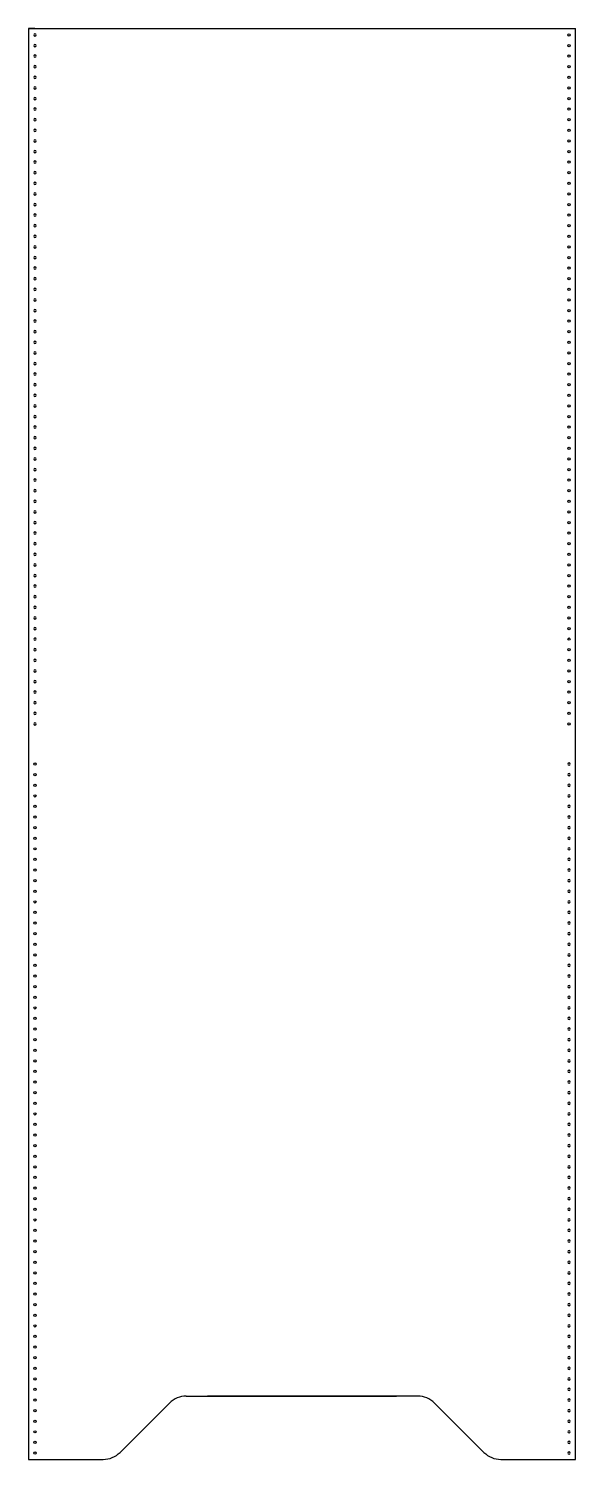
# Model space of a CAD drawing. Header units: millimetres. Extents: x 2236 to 2495, y 1139 to 1817.
import ezdxf

# ---------------------------------------------------------------- set-up
doc = ezdxf.new("R2010")
doc.units = ezdxf.units.MM

# ---------------------------------------------------------------- blocks, each defined once
blk = doc.blocks.new('*U18')
blk.add_circle((0, 0), 0.55)
blk = doc.blocks.new('*U19')
at = {"color": 0, "linetype": 'ByBlock', "lineweight": -2, "transparency": 16777216}
for p in [(243.25, 301.46), (248.27, 301.46), (253.3, 301.46), (258.32, 301.46), (263.34, 301.46), (268.37, 301.46), (273.39, 301.46), (278.41, 301.46), (283.43, 301.46), (288.46, 301.46), (293.48, 301.46), (298.5, 301.46), (303.53, 301.46), (308.55, 301.46), (313.57, 301.46), (318.6, 301.46), (323.62, 301.46), (328.64, 301.46), (333.67, 301.46), (338.69, 301.46), (343.71, 301.46), (348.73, 301.46), (353.76, 301.46), (358.78, 301.46), (363.8, 301.46), (368.83, 301.46), (373.85, 301.46), (378.87, 301.46), (383.9, 301.46), (388.92, 301.46), (393.94, 301.46), (398.97, 301.46), (403.99, 301.46), (409.01, 301.46), (414.03, 301.46), (419.06, 301.46), (424.08, 301.46), (429.1, 301.46), (434.13, 301.46), (439.15, 301.46), (444.17, 301.46), (449.2, 301.46), (454.22, 301.46), (459.24, 301.46), (464.27, 301.46), (469.29, 301.46), (474.31, 301.46), (479.33, 301.46), (484.36, 301.46), (489.38, 301.46), (494.4, 301.46), (499.43, 301.46), (504.45, 301.46), (509.47, 301.46), (514.5, 301.46), (519.52, 301.46), (524.54, 301.46), (529.57, 301.46), (534.59, 301.46), (539.61, 301.46), (544.63, 301.46), (549.66, 301.46), (554.68, 301.46), (559.7, 301.46), (564.73, 301.46), (569.75, 301.46)]:
    blk.add_blockref('*U18', p, dxfattribs=at)
blk = doc.blocks.new('*U12')
blk.add_circle((0, 0), 0.55)
blk = doc.blocks.new('*U13')
at = {"color": 0, "linetype": 'ByBlock', "lineweight": -2, "transparency": 16777216}
for p in [(243.25, 301.46), (248.27, 301.46), (253.3, 301.46), (258.32, 301.46), (263.34, 301.46), (268.37, 301.46), (273.39, 301.46), (278.41, 301.46), (283.43, 301.46), (288.46, 301.46), (293.48, 301.46), (298.5, 301.46), (303.53, 301.46), (308.55, 301.46), (313.57, 301.46), (318.6, 301.46), (323.62, 301.46), (328.64, 301.46), (333.67, 301.46), (338.69, 301.46), (343.71, 301.46), (348.73, 301.46), (353.76, 301.46), (358.78, 301.46), (363.8, 301.46), (368.83, 301.46), (373.85, 301.46), (378.87, 301.46), (383.9, 301.46), (388.92, 301.46), (393.94, 301.46), (398.97, 301.46), (403.99, 301.46), (409.01, 301.46), (414.03, 301.46), (419.06, 301.46), (424.08, 301.46), (429.1, 301.46), (434.13, 301.46), (439.15, 301.46), (444.17, 301.46), (449.2, 301.46), (454.22, 301.46), (459.24, 301.46), (464.27, 301.46), (469.29, 301.46), (474.31, 301.46), (479.33, 301.46), (484.36, 301.46), (489.38, 301.46), (494.4, 301.46), (499.43, 301.46), (504.45, 301.46), (509.47, 301.46), (514.5, 301.46), (519.52, 301.46), (524.54, 301.46), (529.57, 301.46), (534.59, 301.46), (539.61, 301.46), (544.63, 301.46), (549.66, 301.46), (554.68, 301.46), (559.7, 301.46), (564.73, 301.46), (569.75, 301.46)]:
    blk.add_blockref('*U12', p, dxfattribs=at)
blk = doc.blocks.new('*U14')
blk.add_circle((0, 0), 0.55)
blk = doc.blocks.new('*U15')
at = {"color": 0, "linetype": 'ByBlock', "lineweight": -2, "transparency": 16777216}
for p in [(243.25, 301.46), (248.27, 301.46), (253.3, 301.46), (258.32, 301.46), (263.34, 301.46), (268.37, 301.46), (273.39, 301.46), (278.41, 301.46), (283.43, 301.46), (288.46, 301.46), (293.48, 301.46), (298.5, 301.46), (303.53, 301.46), (308.55, 301.46), (313.57, 301.46), (318.6, 301.46), (323.62, 301.46), (328.64, 301.46), (333.67, 301.46), (338.69, 301.46), (343.71, 301.46), (348.73, 301.46), (353.76, 301.46), (358.78, 301.46), (363.8, 301.46), (368.83, 301.46), (373.85, 301.46), (378.87, 301.46), (383.9, 301.46), (388.92, 301.46), (393.94, 301.46), (398.97, 301.46), (403.99, 301.46), (409.01, 301.46), (414.03, 301.46), (419.06, 301.46), (424.08, 301.46), (429.1, 301.46), (434.13, 301.46), (439.15, 301.46), (444.17, 301.46), (449.2, 301.46), (454.22, 301.46), (459.24, 301.46), (464.27, 301.46), (469.29, 301.46), (474.31, 301.46), (479.33, 301.46), (484.36, 301.46), (489.38, 301.46), (494.4, 301.46), (499.43, 301.46), (504.45, 301.46), (509.47, 301.46), (514.5, 301.46), (519.52, 301.46), (524.54, 301.46), (529.57, 301.46), (534.59, 301.46), (539.61, 301.46), (544.63, 301.46), (549.66, 301.46), (554.68, 301.46), (559.7, 301.46), (564.73, 301.46), (569.75, 301.46)]:
    blk.add_blockref('*U14', p, dxfattribs=at)
blk = doc.blocks.new('*U16')
blk.add_circle((0, 0), 0.55)
blk = doc.blocks.new('*U17')
at = {"color": 0, "linetype": 'ByBlock', "lineweight": -2, "transparency": 16777216}
for p in [(243.25, 301.46), (248.27, 301.46), (253.3, 301.46), (258.32, 301.46), (263.34, 301.46), (268.37, 301.46), (273.39, 301.46), (278.41, 301.46), (283.43, 301.46), (288.46, 301.46), (293.48, 301.46), (298.5, 301.46), (303.53, 301.46), (308.55, 301.46), (313.57, 301.46), (318.6, 301.46), (323.62, 301.46), (328.64, 301.46), (333.67, 301.46), (338.69, 301.46), (343.71, 301.46), (348.73, 301.46), (353.76, 301.46), (358.78, 301.46), (363.8, 301.46), (368.83, 301.46), (373.85, 301.46), (378.87, 301.46), (383.9, 301.46), (388.92, 301.46), (393.94, 301.46), (398.97, 301.46), (403.99, 301.46), (409.01, 301.46), (414.03, 301.46), (419.06, 301.46), (424.08, 301.46), (429.1, 301.46), (434.13, 301.46), (439.15, 301.46), (444.17, 301.46), (449.2, 301.46), (454.22, 301.46), (459.24, 301.46), (464.27, 301.46), (469.29, 301.46), (474.31, 301.46), (479.33, 301.46), (484.36, 301.46), (489.38, 301.46), (494.4, 301.46), (499.43, 301.46), (504.45, 301.46), (509.47, 301.46), (514.5, 301.46), (519.52, 301.46), (524.54, 301.46), (529.57, 301.46), (534.59, 301.46), (539.61, 301.46), (544.63, 301.46), (549.66, 301.46), (554.68, 301.46), (559.7, 301.46), (564.73, 301.46), (569.75, 301.46)]:
    blk.add_blockref('*U16', p, dxfattribs=at)

msp = doc.modelspace()

# ---------------------------------------------------------------- linework, layer by layer
for p, q in [((2235.96, 1816.61), (2235.96, 1138.61)), ((2238.96, 1816.61), (2235.96, 1816.61)), ((2235.96, 1816.61), (2494.96, 1816.61)), ((2494.96, 1138.61), (2494.96, 1816.61)), ((2310.64, 1168.61), (2410.28, 1168.61)), ((2420.28, 1168.61), (2320.64, 1168.61)), ((2279.27, 1141.92), (2302.65, 1165.3)), ((2428.27, 1165.3), (2451.65, 1141.92)), ((2451.65, 1141.92), (2428.27, 1165.3)), ((2235.96, 1138.61), (2271.28, 1138.61)), ((2459.64, 1138.61), (2494.96, 1138.61))]:
    msp.add_line(p, q)
for centre, start, end in [((2310.64, 1157.31), 90, 135), ((2420.28, 1157.31), 45, 90), ((2271.28, 1149.91), 270, 315), ((2459.64, 1149.91), 225, 270), ((2459.64, 1149.91), 225, 270)]:
    msp.add_arc(centre, 11.3, start, end)

# ---------------------------------------------------------------- block references
at = {"xscale": -1}
for name, p, rotation in [('*U13', (2540.42, 2056.86), 90), ('*U15', (2190.5, 898.36), 270)]:
    msp.add_blockref(name, p, dxfattribs=dict(at, rotation=rotation))
for name, p, rotation in [('*U19', (2190.5, 2056.86), 270), ('*U17', (2540.42, 898.36), 89.99999999999999)]:
    msp.add_blockref(name, p, dxfattribs=dict(rotation=rotation))

doc.saveas('drawing.dxf')
